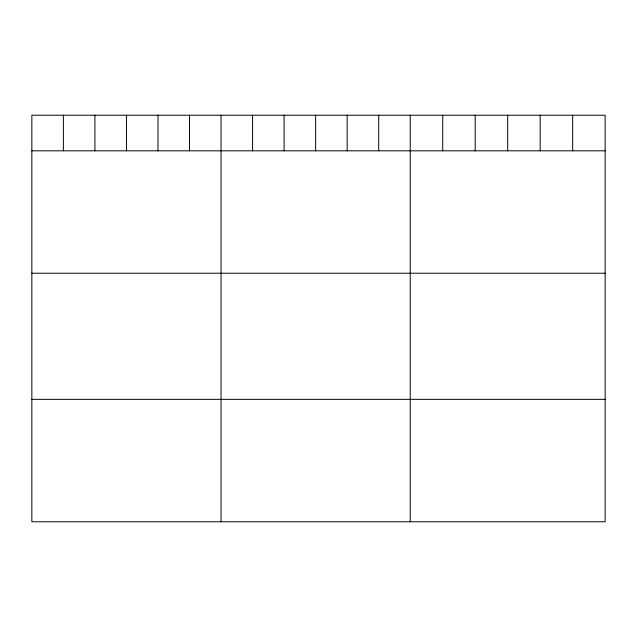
<?xml version="1.0" encoding="UTF-8"?>
<svg xmlns="http://www.w3.org/2000/svg" width="637" height="637" viewBox="0 0 637 637"><rect width="100%" height="100%" fill="white"/><g stroke="black" fill="none" stroke-linecap="round" stroke-linejoin="round"><path stroke-width="0.96" d="M605.15 150.81L605.15 521.775L31.85 521.775L31.85 115.225L605.15 115.225L605.15 150.81L31.85 150.81M31.85 273.225L605.15 273.225M31.85 399.351L605.15 399.351M572.663 115.225L572.663 150.81M540.176 115.225L540.176 150.81M507.689 115.225L507.689 150.81M475.202 115.225L475.202 150.81M442.715 115.225L442.715 150.81M410.228 115.225L410.228 521.775M378.697 115.225L378.697 150.81M347.165 115.225L347.165 150.81M315.633 115.225L315.633 150.81M284.102 115.225L284.102 150.81M252.57 115.225L252.57 150.81M221.039 115.225L221.039 521.775M189.507 115.225L189.507 150.81M157.976 115.225L157.976 150.81M126.445 115.225L126.445 150.81M94.913 115.225L94.913 150.81M63.381 115.225L63.381 150.81"/></g></svg>
